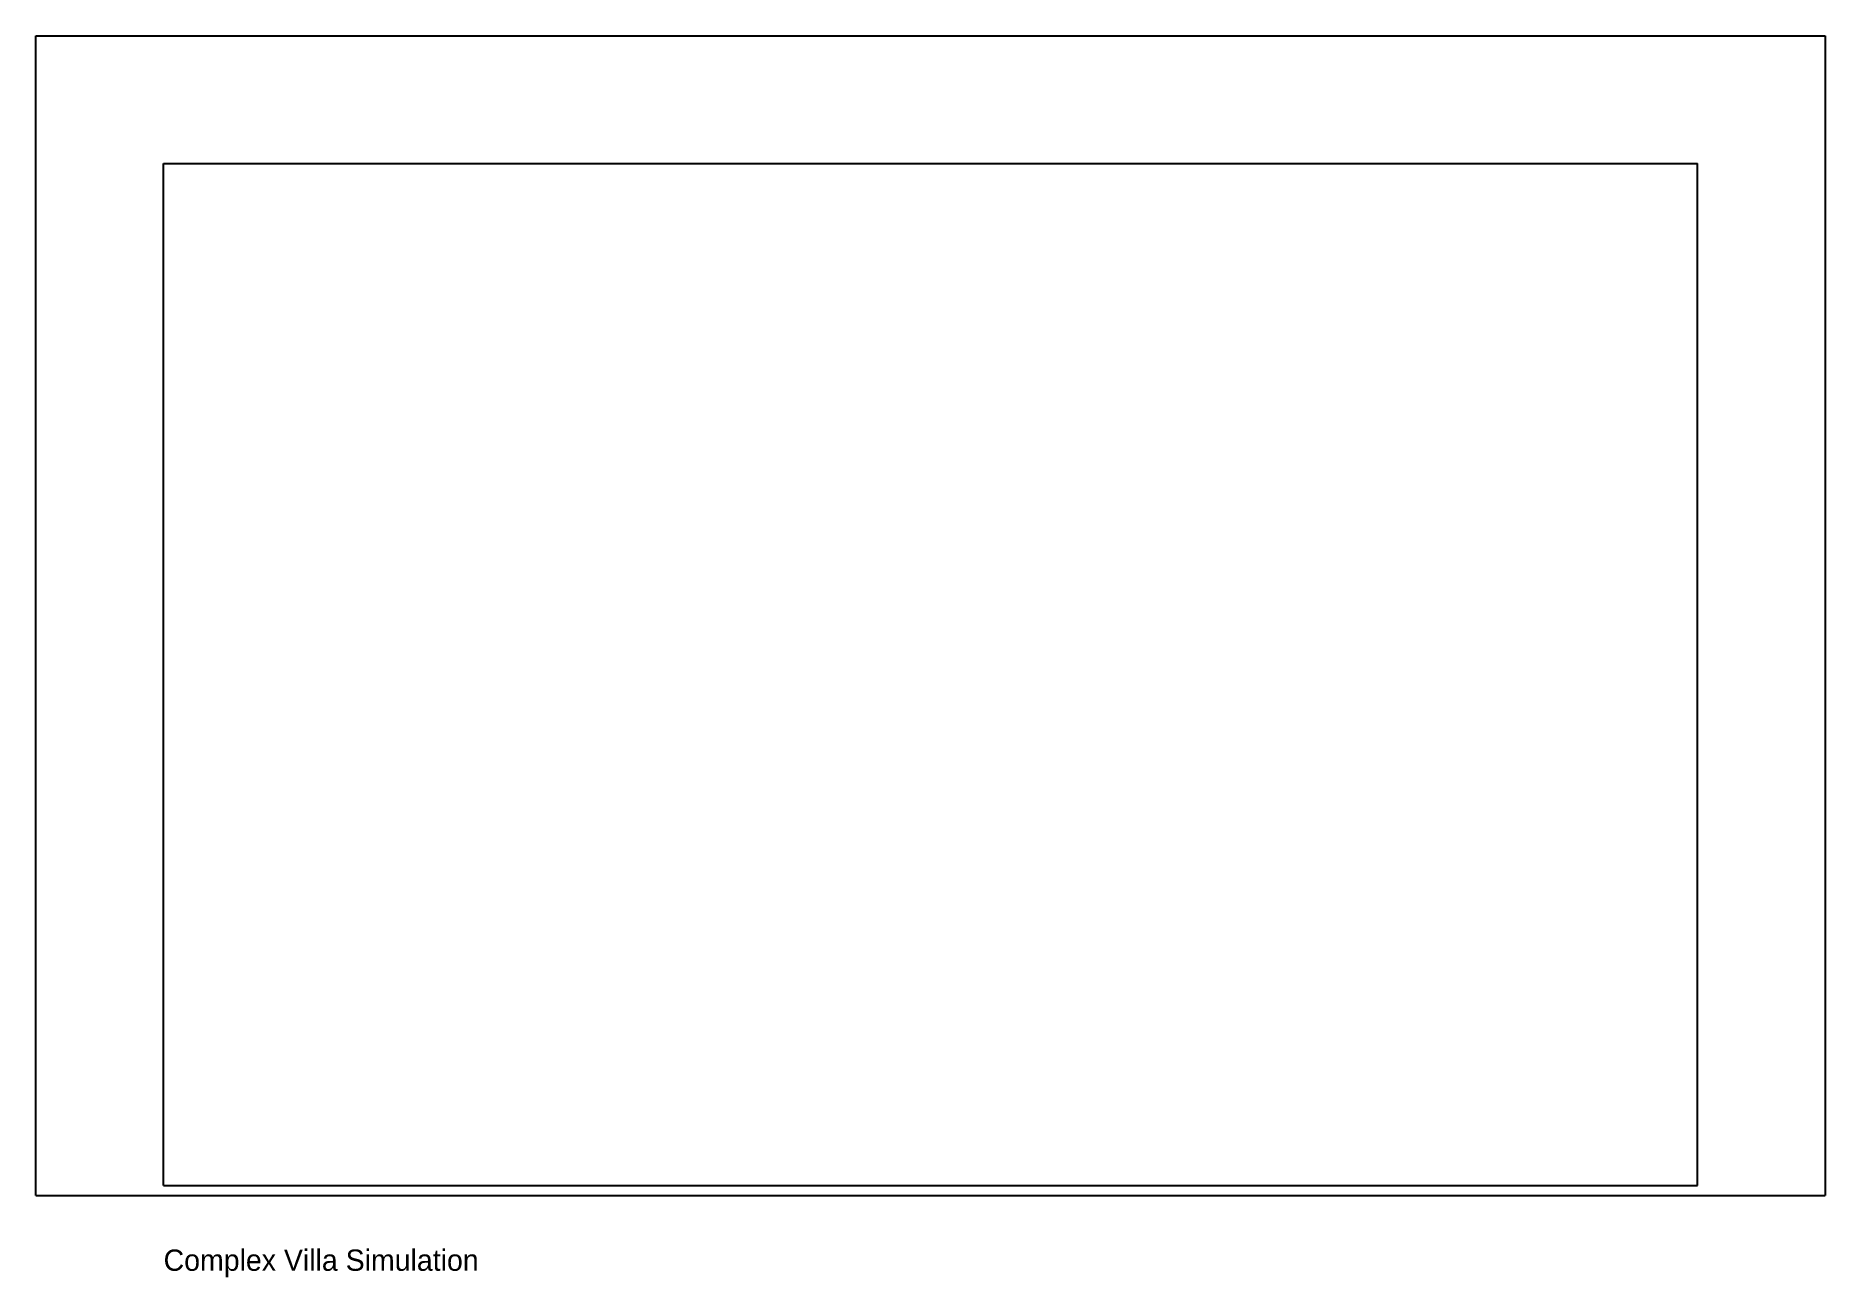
# Model space of a CAD drawing. Header units: metres. Extents: x -1500 to 19500, y -1075 to 13500.
import ezdxf

# ---------------------------------------------------------------- set-up
doc = ezdxf.new("R2010")
doc.units = ezdxf.units.M
doc.layers.add('ANNOTATION', color=3, linetype='Continuous')
doc.layers.add('WALLS', color=7, linetype='Continuous')

msp = doc.modelspace()

# ---------------------------------------------------------------- linework, layer by layer
at = {"layer": 'WALLS'}
for p, q in [((-1500, -115), (-1500, 13500)), ((-1500, 13500), (19500, 13500)), ((19500, 13500), (19500, -115)), ((0, 0), (0, 12000)), ((0, 12000), (18000, 12000)), ((18000, 0), (18000, 12000)), ((0, 0), (18000, 0)), ((-1500, -115), (19500, -115))]:
    msp.add_line(p, q, dxfattribs=at)

# ---------------------------------------------------------------- texts
at = {"layer": 'ANNOTATION'}
msp.add_text('Complex Villa Simulation', height=250, dxfattribs=at).set_placement((0, -1000))

doc.saveas('drawing.dxf')
